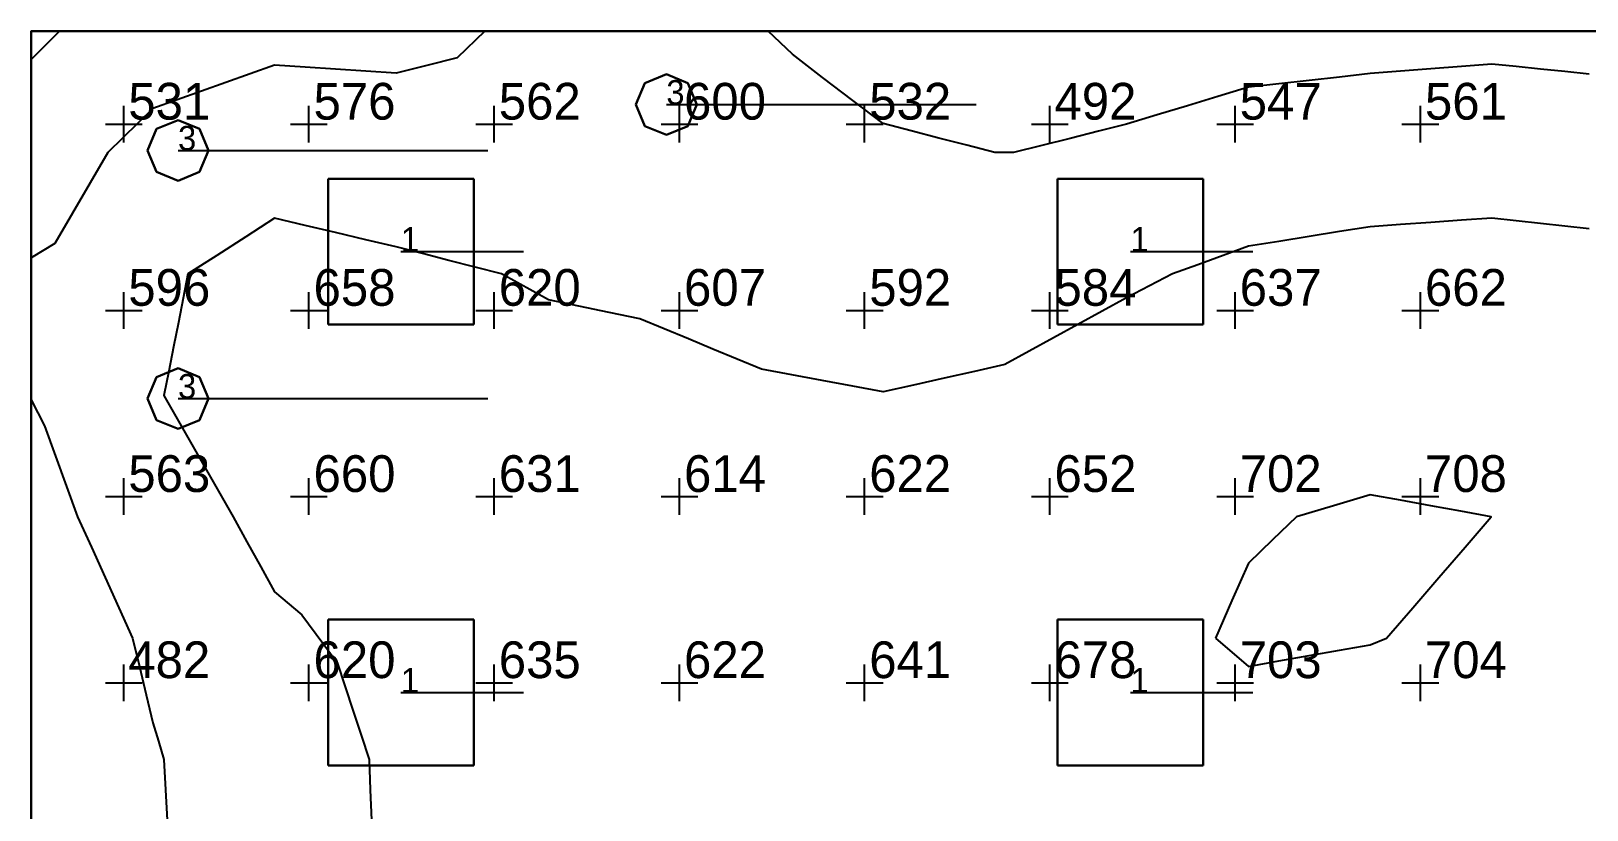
# Model space of a CAD drawing. Extents: x 0 to 48.5, y 0 to 23.7.
# Drawn here: x 0 to 6.35, y 19.62 to 22.8 of the extents above; entities that cross this region are included whole.
import ezdxf

# ---------------------------------------------------------------- set-up
doc = ezdxf.new("R2010")
doc.units = 0
doc.header["$MEASUREMENT"] = 0
for name, color, linetype in [('DLXISO', 7, 'Continuous'), ('DLXLUM', 2, 'Continuous'), ('DLXLUMEX', 2, 'Continuous'), ('DLXSCENE', 7, 'Continuous'), ('DLXVAL', 3, 'Continuous')]:
    doc.layers.add(name, color=color, linetype=linetype)

# ---------------------------------------------------------------- blocks, each defined once
blk = doc.blocks.new('*U214')
for p, q in [((0.2975, 0.2975), (-0.2975, 0.2975)), ((-0.2975, 0.2975), (-0.2975, -0.2975)), ((-0.2975, 0.2975), (-0.2975, -0.2975)), ((-0.2975, -0.2975), (-0.2975, 0.2975)), ((-0.2975, 0.2975), (-0.2975, 0.2975)), ((0.2975, 0.2975), (-0.2975, 0.2975)), ((-0.2975, 0.2975), (-0.2975, 0.2975)), ((-0.2975, 0.2975), (0.2975, 0.2975)), ((-0.2975, -0.2975), (-0.2975, 0.2975)), ((-0.2975, 0.2975), (0.2975, 0.2975)), ((0.2975, -0.2975), (0.2975, 0.2975)), ((0.2975, 0.2975), (0.2975, 0.2975)), ((0.2975, -0.2975), (0.2975, 0.2975)), ((0.2975, 0.2975), (0.2975, 0.2975)), ((0.2975, 0.2975), (0.2975, -0.2975)), ((0.2975, 0.2975), (0.2975, -0.2975)), ((-0.2975, -0.2975), (0.2975, -0.2975)), ((-0.2975, -0.2975), (-0.2975, -0.2975)), ((-0.2975, -0.2975), (0.2975, -0.2975)), ((0.2975, -0.2975), (-0.2975, -0.2975)), ((-0.2975, -0.2975), (-0.2975, -0.2975)), ((0.2975, -0.2975), (-0.2975, -0.2975)), ((0.2975, -0.2975), (0.2975, -0.2975)), ((0.2975, -0.2975), (0.2975, -0.2975))]:
    blk.add_line(p, q)
at = {"color": 1}
blk.add_line((0, 0), (0.5, 0), dxfattribs=at)
at = {"layer": 'DLXLUMEX', "color": 7}
blk.add_text('1', height=0.1, dxfattribs=at).set_placement((0, 0))
blk = doc.blocks.new('*U225')
for p, q in [((0.2975, 0.2975), (-0.2975, 0.2975)), ((-0.2975, 0.2975), (-0.2975, -0.2975)), ((-0.2975, 0.2975), (-0.2975, -0.2975)), ((-0.2975, -0.2975), (-0.2975, 0.2975)), ((-0.2975, 0.2975), (-0.2975, 0.2975)), ((0.2975, 0.2975), (-0.2975, 0.2975)), ((-0.2975, 0.2975), (-0.2975, 0.2975)), ((-0.2975, 0.2975), (0.2975, 0.2975)), ((-0.2975, -0.2975), (-0.2975, 0.2975)), ((-0.2975, 0.2975), (0.2975, 0.2975)), ((0.2975, -0.2975), (0.2975, 0.2975)), ((0.2975, 0.2975), (0.2975, 0.2975)), ((0.2975, -0.2975), (0.2975, 0.2975)), ((0.2975, 0.2975), (0.2975, 0.2975)), ((0.2975, 0.2975), (0.2975, -0.2975)), ((0.2975, 0.2975), (0.2975, -0.2975)), ((-0.2975, -0.2975), (0.2975, -0.2975)), ((-0.2975, -0.2975), (-0.2975, -0.2975)), ((-0.2975, -0.2975), (0.2975, -0.2975)), ((0.2975, -0.2975), (-0.2975, -0.2975)), ((-0.2975, -0.2975), (-0.2975, -0.2975)), ((0.2975, -0.2975), (-0.2975, -0.2975)), ((0.2975, -0.2975), (0.2975, -0.2975)), ((0.2975, -0.2975), (0.2975, -0.2975))]:
    blk.add_line(p, q)
at = {"color": 1}
blk.add_line((0, 0), (0.5, 0), dxfattribs=at)
at = {"layer": 'DLXLUMEX', "color": 7}
blk.add_text('1', height=0.1, dxfattribs=at).set_placement((0, 0))
blk = doc.blocks.new('*U236')
for p, q in [((0.2975, 0.2975), (-0.2975, 0.2975)), ((-0.2975, 0.2975), (-0.2975, -0.2975)), ((-0.2975, 0.2975), (-0.2975, -0.2975)), ((-0.2975, -0.2975), (-0.2975, 0.2975)), ((-0.2975, 0.2975), (-0.2975, 0.2975)), ((0.2975, 0.2975), (-0.2975, 0.2975)), ((-0.2975, 0.2975), (-0.2975, 0.2975)), ((-0.2975, 0.2975), (0.2975, 0.2975)), ((-0.2975, -0.2975), (-0.2975, 0.2975)), ((-0.2975, 0.2975), (0.2975, 0.2975)), ((0.2975, -0.2975), (0.2975, 0.2975)), ((0.2975, 0.2975), (0.2975, 0.2975)), ((0.2975, -0.2975), (0.2975, 0.2975)), ((0.2975, 0.2975), (0.2975, 0.2975)), ((0.2975, 0.2975), (0.2975, -0.2975)), ((0.2975, 0.2975), (0.2975, -0.2975)), ((-0.2975, -0.2975), (0.2975, -0.2975)), ((-0.2975, -0.2975), (-0.2975, -0.2975)), ((-0.2975, -0.2975), (0.2975, -0.2975)), ((0.2975, -0.2975), (-0.2975, -0.2975)), ((-0.2975, -0.2975), (-0.2975, -0.2975)), ((0.2975, -0.2975), (-0.2975, -0.2975)), ((0.2975, -0.2975), (0.2975, -0.2975)), ((0.2975, -0.2975), (0.2975, -0.2975))]:
    blk.add_line(p, q)
at = {"color": 1}
blk.add_line((0, 0), (0.5, 0), dxfattribs=at)
at = {"layer": 'DLXLUMEX', "color": 7}
blk.add_text('1', height=0.1, dxfattribs=at).set_placement((0, 0))
blk = doc.blocks.new('*U1')
for p, q in [((0.2975, 0.2975), (-0.2975, 0.2975)), ((-0.2975, 0.2975), (-0.2975, -0.2975)), ((-0.2975, 0.2975), (-0.2975, -0.2975)), ((-0.2975, -0.2975), (-0.2975, 0.2975)), ((-0.2975, 0.2975), (-0.2975, 0.2975)), ((0.2975, 0.2975), (-0.2975, 0.2975)), ((-0.2975, 0.2975), (-0.2975, 0.2975)), ((-0.2975, 0.2975), (0.2975, 0.2975)), ((-0.2975, -0.2975), (-0.2975, 0.2975)), ((-0.2975, 0.2975), (0.2975, 0.2975)), ((0.2975, -0.2975), (0.2975, 0.2975)), ((0.2975, 0.2975), (0.2975, 0.2975)), ((0.2975, -0.2975), (0.2975, 0.2975)), ((0.2975, 0.2975), (0.2975, 0.2975)), ((0.2975, 0.2975), (0.2975, -0.2975)), ((0.2975, 0.2975), (0.2975, -0.2975)), ((-0.2975, -0.2975), (0.2975, -0.2975)), ((-0.2975, -0.2975), (-0.2975, -0.2975)), ((-0.2975, -0.2975), (0.2975, -0.2975)), ((0.2975, -0.2975), (-0.2975, -0.2975)), ((-0.2975, -0.2975), (-0.2975, -0.2975)), ((0.2975, -0.2975), (-0.2975, -0.2975)), ((0.2975, -0.2975), (0.2975, -0.2975)), ((0.2975, -0.2975), (0.2975, -0.2975))]:
    blk.add_line(p, q)
at = {"color": 1}
blk.add_line((0, 0), (0.5, 0), dxfattribs=at)
at = {"layer": 'DLXLUMEX', "color": 7}
blk.add_text('1', height=0.1, dxfattribs=at).set_placement((0, 0))
blk = doc.blocks.new('*U100')
for p, q in [((-0.124, 0), (-0.0877, 0.0877)), ((-0.0877, 0.0877), (-0.124, 0)), ((-0.0877, 0.0877), (-0.124, 0)), ((-0.124, 0), (-0.0877, 0.0877)), ((-0.0877, 0.0877), (0, 0.124)), ((0, 0.124), (-0.0877, 0.0877)), ((0, 0.124), (-0.0877, 0.0877)), ((-0.0877, 0.0877), (0, 0.124)), ((-0.0877, 0.0877), (-0.0877, 0.0877)), ((-0.0877, 0.0877), (-0.0877, 0.0877)), ((0, 0.124), (0.0877, 0.0877)), ((0.0877, 0.0877), (0, 0.124)), ((0, 0.124), (0, 0.124)), ((0.0877, 0.0877), (0, 0.124)), ((0, 0.124), (0, 0.124)), ((0, 0.124), (0.0877, 0.0877)), ((0.0877, 0.0877), (0.124, 0)), ((0.124, 0), (0.0877, 0.0877)), ((0.0877, 0.0877), (0.0877, 0.0877)), ((0.124, 0), (0.0877, 0.0877)), ((0.0877, 0.0877), (0.0877, 0.0877)), ((0.0877, 0.0877), (0.124, 0)), ((-0.0877, -0.0877), (-0.124, 0)), ((-0.124, 0), (-0.0877, -0.0877)), ((-0.124, 0), (-0.124, 0)), ((-0.124, 0), (-0.0877, -0.0877)), ((-0.0877, -0.0877), (-0.124, 0)), ((-0.124, 0), (-0.124, 0)), ((0.124, 0), (0.0877, -0.0877)), ((0.0877, -0.0877), (0.124, 0)), ((0.0877, -0.0877), (0.124, 0)), ((0.124, 0), (0.0877, -0.0877)), ((0.124, 0), (0.124, 0)), ((0.124, 0), (0.124, 0)), ((0, -0.124), (-0.0877, -0.0877)), ((-0.0877, -0.0877), (0, -0.124)), ((-0.0877, -0.0877), (-0.0877, -0.0877)), ((-0.0877, -0.0877), (0, -0.124)), ((0, -0.124), (-0.0877, -0.0877)), ((-0.0877, -0.0877), (-0.0877, -0.0877)), ((0.0877, -0.0877), (0, -0.124)), ((0, -0.124), (0.0877, -0.0877)), ((0, -0.124), (0.0877, -0.0877)), ((0.0877, -0.0877), (0, -0.124)), ((0, -0.124), (0, -0.124)), ((0, -0.124), (0, -0.124)), ((0.0877, -0.0877), (0.0877, -0.0877)), ((0.0877, -0.0877), (0.0877, -0.0877))]:
    blk.add_line(p, q)
at = {"color": 1}
blk.add_line((0, 0), (1.265, 0), dxfattribs=at)
at = {"layer": 'DLXLUMEX', "color": 7}
blk.add_text('3', height=0.1, dxfattribs=at).set_placement((0, 0))
blk = doc.blocks.new('*U112')
for p, q in [((-0.124, 0), (-0.0877, 0.0877)), ((-0.0877, 0.0877), (-0.124, 0)), ((-0.0877, 0.0877), (-0.124, 0)), ((-0.124, 0), (-0.0877, 0.0877)), ((-0.0877, 0.0877), (0, 0.124)), ((0, 0.124), (-0.0877, 0.0877)), ((0, 0.124), (-0.0877, 0.0877)), ((-0.0877, 0.0877), (0, 0.124)), ((-0.0877, 0.0877), (-0.0877, 0.0877)), ((-0.0877, 0.0877), (-0.0877, 0.0877)), ((0, 0.124), (0.0877, 0.0877)), ((0.0877, 0.0877), (0, 0.124)), ((0, 0.124), (0, 0.124)), ((0.0877, 0.0877), (0, 0.124)), ((0, 0.124), (0, 0.124)), ((0, 0.124), (0.0877, 0.0877)), ((0.0877, 0.0877), (0.124, 0)), ((0.124, 0), (0.0877, 0.0877)), ((0.0877, 0.0877), (0.0877, 0.0877)), ((0.124, 0), (0.0877, 0.0877)), ((0.0877, 0.0877), (0.0877, 0.0877)), ((0.0877, 0.0877), (0.124, 0)), ((-0.0877, -0.0877), (-0.124, 0)), ((-0.124, 0), (-0.0877, -0.0877)), ((-0.124, 0), (-0.124, 0)), ((-0.124, 0), (-0.0877, -0.0877)), ((-0.0877, -0.0877), (-0.124, 0)), ((-0.124, 0), (-0.124, 0)), ((0.124, 0), (0.0877, -0.0877)), ((0.0877, -0.0877), (0.124, 0)), ((0.0877, -0.0877), (0.124, 0)), ((0.124, 0), (0.0877, -0.0877)), ((0.124, 0), (0.124, 0)), ((0.124, 0), (0.124, 0)), ((0, -0.124), (-0.0877, -0.0877)), ((-0.0877, -0.0877), (0, -0.124)), ((-0.0877, -0.0877), (-0.0877, -0.0877)), ((-0.0877, -0.0877), (0, -0.124)), ((0, -0.124), (-0.0877, -0.0877)), ((-0.0877, -0.0877), (-0.0877, -0.0877)), ((0.0877, -0.0877), (0, -0.124)), ((0, -0.124), (0.0877, -0.0877)), ((0, -0.124), (0.0877, -0.0877)), ((0.0877, -0.0877), (0, -0.124)), ((0, -0.124), (0, -0.124)), ((0, -0.124), (0, -0.124)), ((0.0877, -0.0877), (0.0877, -0.0877)), ((0.0877, -0.0877), (0.0877, -0.0877))]:
    blk.add_line(p, q)
at = {"color": 1}
blk.add_line((0, 0), (1.265, 0), dxfattribs=at)
at = {"layer": 'DLXLUMEX', "color": 7}
blk.add_text('3', height=0.1, dxfattribs=at).set_placement((0, 0))
blk = doc.blocks.new('*U123')
for p, q in [((-0.124, 0), (-0.0877, 0.0877)), ((-0.0877, 0.0877), (-0.124, 0)), ((-0.0877, 0.0877), (-0.124, 0)), ((-0.124, 0), (-0.0877, 0.0877)), ((-0.0877, 0.0877), (0, 0.124)), ((0, 0.124), (-0.0877, 0.0877)), ((0, 0.124), (-0.0877, 0.0877)), ((-0.0877, 0.0877), (0, 0.124)), ((-0.0877, 0.0877), (-0.0877, 0.0877)), ((-0.0877, 0.0877), (-0.0877, 0.0877)), ((0, 0.124), (0.0877, 0.0877)), ((0.0877, 0.0877), (0, 0.124)), ((0, 0.124), (0, 0.124)), ((0.0877, 0.0877), (0, 0.124)), ((0, 0.124), (0, 0.124)), ((0, 0.124), (0.0877, 0.0877)), ((0.0877, 0.0877), (0.124, 0)), ((0.124, 0), (0.0877, 0.0877)), ((0.0877, 0.0877), (0.0877, 0.0877)), ((0.124, 0), (0.0877, 0.0877)), ((0.0877, 0.0877), (0.0877, 0.0877)), ((0.0877, 0.0877), (0.124, 0)), ((-0.0877, -0.0877), (-0.124, 0)), ((-0.124, 0), (-0.0877, -0.0877)), ((-0.124, 0), (-0.124, 0)), ((-0.124, 0), (-0.0877, -0.0877)), ((-0.0877, -0.0877), (-0.124, 0)), ((-0.124, 0), (-0.124, 0)), ((0.124, 0), (0.0877, -0.0877)), ((0.0877, -0.0877), (0.124, 0)), ((0.0877, -0.0877), (0.124, 0)), ((0.124, 0), (0.0877, -0.0877)), ((0.124, 0), (0.124, 0)), ((0.124, 0), (0.124, 0)), ((0, -0.124), (-0.0877, -0.0877)), ((-0.0877, -0.0877), (0, -0.124)), ((-0.0877, -0.0877), (-0.0877, -0.0877)), ((-0.0877, -0.0877), (0, -0.124)), ((0, -0.124), (-0.0877, -0.0877)), ((-0.0877, -0.0877), (-0.0877, -0.0877)), ((0.0877, -0.0877), (0, -0.124)), ((0, -0.124), (0.0877, -0.0877)), ((0, -0.124), (0.0877, -0.0877)), ((0.0877, -0.0877), (0, -0.124)), ((0, -0.124), (0, -0.124)), ((0, -0.124), (0, -0.124)), ((0.0877, -0.0877), (0.0877, -0.0877)), ((0.0877, -0.0877), (0.0877, -0.0877))]:
    blk.add_line(p, q)
at = {"color": 1}
blk.add_line((0, 0), (1.265, 0), dxfattribs=at)
at = {"layer": 'DLXLUMEX', "color": 7}
blk.add_text('3', height=0.1, dxfattribs=at).set_placement((0, 0))
blk = doc.blocks.new('*U146')
for p, q in [((0, 22.8), (26.4, 22.8)), ((26.4, 22.8), (0, 22.8)), ((0, 22.8), (0, 22.8)), ((0, 22.8), (0, 22.8)), ((0, 22.8), (0, 0)), ((0, 0), (0, 22.8))]:
    blk.add_line(p, q)
blk = doc.blocks.new('*U147')
for p, q in [((0, 22.8), (26.4, 22.8)), ((0, 0), (0, 22.8))]:
    blk.add_line(p, q)
blk = doc.blocks.new('*U148')
for p, q in [((26.4, 22.8), (0, 22.8)), ((0, 22.8), (0, 0))]:
    blk.add_line(p, q)
blk = doc.blocks.new('*U159')
for p, q in [((1.4013, 22.8), (4.4013, 22.8)), ((4.4013, 22.8), (1.4013, 22.8)), ((1.4013, 22.8), (1.4013, 22.8)), ((4.4013, 22.8), (4.4013, 22.8)), ((0, 20.2), (0, 22.4)), ((0, 22.4), (0, 22.4)), ((0, 22.4), (0, 20.2)), ((0, 20.2), (0, 20.2))]:
    blk.add_line(p, q)
blk = doc.blocks.new('*U162')
at = {"color": 1}
for points in [[(6.3684, 22.8, 0.7), (6.2526, 22.8, 0.7), (6.1369, 22.8, 0.7), (6.0211, 22.8, 0.7), (5.9053, 22.8, 0.7), (5.7895, 22.8, 0.7), (5.6737, 22.8, 0.7), (5.5579, 22.8, 0.7), (5.4421, 22.8, 0.7), (5.3263, 22.8, 0.7), (5.2105, 22.8, 0.7), (5.0947, 22.8, 0.7), (4.979, 22.8, 0.7), (4.8632, 22.8, 0.7), (4.7474, 22.8, 0.7), (4.6316, 22.8, 0.7), (4.5158, 22.8, 0.7), (4.4, 22.8, 0.7), (4.2842, 22.8, 0.7), (4.1684, 22.8, 0.7), (4.0526, 22.8, 0.7), (3.9369, 22.8, 0.7), (3.8211, 22.8, 0.7), (3.7053, 22.8, 0.7), (3.5895, 22.8, 0.7), (3.4737, 22.8, 0.7), (3.3579, 22.8, 0.7), (3.2421, 22.8, 0.7), (3.1263, 22.8, 0.7), (3.0105, 22.8, 0.7), (2.8947, 22.8, 0.7), (2.779, 22.8, 0.7), (2.6632, 22.8, 0.7), (2.5474, 22.8, 0.7), (2.4316, 22.8, 0.7), (2.3158, 22.8, 0.7), (2.2, 22.8, 0.7), (2.0842, 22.8, 0.7), (1.9684, 22.8, 0.7), (1.8526, 22.8, 0.7), (1.7369, 22.8, 0.7), (1.6211, 22.8, 0.7), (1.5053, 22.8, 0.7), (1.3895, 22.8, 0.7), (1.2737, 22.8, 0.7), (1.1579, 22.8, 0.7), (1.0421, 22.8, 0.7), (0.9263, 22.8, 0.7), (0.8105, 22.8, 0.7), (0.6947, 22.8, 0.7), (0.579, 22.8, 0.7), (0.4632, 22.8, 0.7), (0.3474, 22.8, 0.7), (0.2316, 22.8, 0.7), (0.1158, 22.8, 0.7), (0, 22.8, 0.7), (0, 22.6842, 0.7), (0, 22.5685, 0.7), (0, 22.4528, 0.7), (0, 22.337, 0.7), (0, 22.2213, 0.7), (0, 22.1056, 0.7), (0, 21.9898, 0.7), (0, 21.8741, 0.7), (0, 21.7584, 0.7), (0, 21.6426, 0.7), (0, 21.5269, 0.7), (0, 21.4111, 0.7), (0, 21.2954, 0.7), (0, 21.1797, 0.7), (0, 21.0639, 0.7), (0, 20.9482, 0.7), (0, 20.8325, 0.7), (0, 20.7167, 0.7), (0, 20.601, 0.7), (0, 20.4853, 0.7), (0, 20.3695, 0.7), (0, 20.2538, 0.7), (0, 20.138, 0.7), (0, 20.0223, 0.7), (0, 19.9066, 0.7), (0, 19.7908, 0.7), (0, 19.6751, 0.7), (0, 19.5594, 0.7)], [(0, 19.5594, 0.7), (0, 19.6751, 0.7), (0, 19.7908, 0.7), (0, 19.9066, 0.7), (0, 20.0223, 0.7), (0, 20.138, 0.7), (0, 20.2538, 0.7), (0, 20.3695, 0.7), (0, 20.4853, 0.7), (0, 20.601, 0.7), (0, 20.7167, 0.7), (0, 20.8325, 0.7), (0, 20.9482, 0.7), (0, 21.0639, 0.7), (0, 21.1797, 0.7), (0, 21.2954, 0.7), (0, 21.4111, 0.7), (0, 21.5269, 0.7), (0, 21.6426, 0.7), (0, 21.7584, 0.7), (0, 21.8741, 0.7), (0, 21.9898, 0.7), (0, 22.1056, 0.7), (0, 22.2213, 0.7), (0, 22.337, 0.7), (0, 22.4528, 0.7), (0, 22.5685, 0.7), (0, 22.6842, 0.7), (0.1158, 22.8, 0.7), (0.2316, 22.8, 0.7), (0.3474, 22.8, 0.7), (0.4632, 22.8, 0.7), (0.579, 22.8, 0.7), (0.6947, 22.8, 0.7), (0.8105, 22.8, 0.7), (0.9263, 22.8, 0.7), (1.0421, 22.8, 0.7), (1.1579, 22.8, 0.7), (1.2737, 22.8, 0.7), (1.3895, 22.8, 0.7), (1.5053, 22.8, 0.7), (1.6211, 22.8, 0.7), (1.7369, 22.8, 0.7), (1.8526, 22.8, 0.7), (1.9684, 22.8, 0.7), (2.0842, 22.8, 0.7), (2.2, 22.8, 0.7), (2.3158, 22.8, 0.7), (2.4316, 22.8, 0.7), (2.5474, 22.8, 0.7), (2.6632, 22.8, 0.7), (2.779, 22.8, 0.7), (2.8947, 22.8, 0.7), (3.0105, 22.8, 0.7), (3.1263, 22.8, 0.7), (3.2421, 22.8, 0.7), (3.3579, 22.8, 0.7), (3.4737, 22.8, 0.7), (3.5895, 22.8, 0.7), (3.7053, 22.8, 0.7), (3.8211, 22.8, 0.7), (3.9369, 22.8, 0.7), (4.0526, 22.8, 0.7), (4.1684, 22.8, 0.7), (4.2842, 22.8, 0.7), (4.4, 22.8, 0.7), (4.5158, 22.8, 0.7), (4.6316, 22.8, 0.7), (4.7474, 22.8, 0.7), (4.8632, 22.8, 0.7), (4.979, 22.8, 0.7), (5.0947, 22.8, 0.7), (5.2105, 22.8, 0.7), (5.3263, 22.8, 0.7), (5.4421, 22.8, 0.7), (5.5579, 22.8, 0.7), (5.6737, 22.8, 0.7), (5.7895, 22.8, 0.7), (5.9053, 22.8, 0.7), (6.0211, 22.8, 0.7), (6.1369, 22.8, 0.7), (6.2526, 22.8, 0.7), (6.3684, 22.8, 0.7)]]:
    blk.add_polyline3d(points, dxfattribs=at)
at = {"color": 3}
blk.add_polyline3d([(6.3684, 22.8, 0.7), (6.2526, 22.8, 0.7), (6.1369, 22.8, 0.7), (6.0211, 22.8, 0.7), (5.9053, 22.8, 0.7), (5.7895, 22.8, 0.7), (5.6737, 22.8, 0.7), (5.5579, 22.8, 0.7), (5.4421, 22.8, 0.7), (5.3263, 22.8, 0.7), (5.2105, 22.8, 0.7), (5.0947, 22.8, 0.7), (4.979, 22.8, 0.7), (4.8632, 22.8, 0.7), (4.7474, 22.8, 0.7), (4.6316, 22.8, 0.7), (4.5158, 22.8, 0.7), (4.4, 22.8, 0.7), (4.2842, 22.8, 0.7), (4.1684, 22.8, 0.7), (4.0526, 22.8, 0.7), (3.9369, 22.8, 0.7), (3.8211, 22.8, 0.7), (3.7053, 22.8, 0.7), (3.5895, 22.8, 0.7), (3.4737, 22.8, 0.7), (3.3579, 22.8, 0.7), (3.2421, 22.8, 0.7), (3.1263, 22.8, 0.7), (3.0105, 22.8, 0.7), (2.8947, 22.8, 0.7), (2.779, 22.8, 0.7), (2.6632, 22.8, 0.7), (2.5474, 22.8, 0.7), (2.4316, 22.8, 0.7), (2.3158, 22.8, 0.7), (2.2, 22.8, 0.7), (2.0842, 22.8, 0.7), (1.9684, 22.8, 0.7), (1.8526, 22.8, 0.7), (1.7369, 22.8, 0.7), (1.6211, 22.8, 0.7), (1.5053, 22.8, 0.7), (1.3895, 22.8, 0.7), (1.2737, 22.8, 0.7), (1.1579, 22.8, 0.7), (1.0421, 22.8, 0.7), (0.9263, 22.8, 0.7), (0.8105, 22.8, 0.7), (0.6947, 22.8, 0.7), (0.579, 22.8, 0.7), (0.4632, 22.8, 0.7), (0.3474, 22.8, 0.7), (0.2316, 22.8, 0.7), (0.1158, 22.8, 0.7), (0, 22.6842, 0.7), (0, 22.5685, 0.7), (0, 22.4528, 0.7), (0, 22.337, 0.7), (0, 22.2213, 0.7), (0, 22.1056, 0.7), (0, 21.9898, 0.7), (0, 21.8741, 0.7), (0, 21.7584, 0.7), (0, 21.6426, 0.7), (0, 21.5269, 0.7), (0, 21.4111, 0.7), (0, 21.2954, 0.7), (0, 21.1797, 0.7), (0, 21.0639, 0.7), (0, 20.9482, 0.7), (0, 20.8325, 0.7), (0, 20.7167, 0.7), (0, 20.601, 0.7), (0, 20.4853, 0.7), (0, 20.3695, 0.7), (0, 20.2538, 0.7), (0, 20.138, 0.7), (0, 20.0223, 0.7), (0, 19.974, 0.7), (0, 19.858, 0.7), (0, 19.6751, 0.7), (0, 19.5594, 0.7)], dxfattribs=at)
at = {"color": 6}
for points in [[(0, 21.2954, 0.7), (0.0545, 21.1891, 0.7), (0.0997, 21.0652, 0.7), (0.1448, 20.9413, 0.7), (0.19, 20.8174, 0.7), (0.2461, 20.6935, 0.7), (0.3022, 20.5695, 0.7), (0.3583, 20.4456, 0.7), (0.4144, 20.3217, 0.7), (0.442, 20.2063, 0.7), (0.4696, 20.091, 0.7), (0.4971, 19.9756, 0.7), (0.5197, 19.9008, 0.7), (0.5423, 19.8261, 0.7), (0.549, 19.7022, 0.7), (0.5558, 19.5782, 0.7)], [(6.3634, 22.6246, 0.7), (6.264, 22.6349, 0.7), (6.1646, 22.6451, 0.7), (6.0651, 22.6553, 0.7), (5.9657, 22.6655, 0.7), (5.8414, 22.6557, 0.7), (5.7171, 22.646, 0.7), (5.5929, 22.6362, 0.7), (5.4686, 22.6264, 0.7), (5.3443, 22.6125, 0.7), (5.22, 22.5985, 0.7), (5.0957, 22.5846, 0.7), (4.9714, 22.5706, 0.7), (4.8471, 22.533, 0.7), (4.7229, 22.4953, 0.7), (4.5986, 22.4577, 0.7), (4.4743, 22.4201, 0.7), (4.3589, 22.3911, 0.7), (4.2435, 22.3622, 0.7), (4.128, 22.3333, 0.7), (4.0126, 22.3043, 0.7), (3.9356, 22.3043, 0.7), (3.8217, 22.3339, 0.7), (3.7078, 22.3635, 0.7), (3.5939, 22.3931, 0.7), (3.48, 22.4226, 0.7), (3.3564, 22.517, 0.7), (3.2327, 22.6113, 0.7), (3.1091, 22.7056, 0.7), (3.0105, 22.8, 0.7), (2.8947, 22.8, 0.7), (2.779, 22.8, 0.7), (2.6632, 22.8, 0.7), (2.5474, 22.8, 0.7), (2.4316, 22.8, 0.7), (2.3158, 22.8, 0.7), (2.2, 22.8, 0.7), (2.0842, 22.8, 0.7), (1.9684, 22.8, 0.7), (1.8526, 22.8, 0.7), (1.74, 22.6906, 0.7), (1.6157, 22.6594, 0.7), (1.4914, 22.6282, 0.7), (1.3671, 22.6365, 0.7), (1.2429, 22.6448, 0.7), (1.1186, 22.6532, 0.7), (0.9943, 22.6615, 0.7), (0.8949, 22.626, 0.7), (0.7954, 22.5905, 0.7), (0.696, 22.5551, 0.7), (0.5966, 22.5196, 0.7), (0.4971, 22.4841, 0.7), (0.314, 22.3043, 0.7), (0.2415, 22.1804, 0.7), (0.169, 22.0565, 0.7), (0.0965, 21.9326, 0.7), (0, 21.8741, 0.7), (0, 21.7584, 0.7), (0, 21.6426, 0.7), (0, 21.5269, 0.7), (0, 21.4111, 0.7), (0, 21.2954, 0.7)]]:
    blk.add_polyline3d(points, dxfattribs=at)
at = {"color": 4}
blk.add_polyline3d([(6.3634, 21.9929, 0.7), (6.264, 22.0039, 0.7), (6.1646, 22.0148, 0.7), (6.0651, 22.0257, 0.7), (5.9657, 22.0366, 0.7), (5.8414, 22.0278, 0.7), (5.7171, 22.019, 0.7), (5.5929, 22.0102, 0.7), (5.4686, 22.0014, 0.7), (5.3443, 21.9815, 0.7), (5.22, 21.9616, 0.7), (5.0957, 21.9417, 0.7), (4.9714, 21.9218, 0.7), (4.868, 21.8841, 0.7), (4.7647, 21.8464, 0.7), (4.6613, 21.8087, 0.7), (4.4743, 21.7116, 0.7), (4.3749, 21.657, 0.7), (4.2754, 21.6024, 0.7), (4.176, 21.5478, 0.7), (4.0766, 21.4932, 0.7), (3.9771, 21.4387, 0.7), (3.8529, 21.4107, 0.7), (3.7286, 21.3828, 0.7), (3.6043, 21.3549, 0.7), (3.48, 21.327, 0.7), (3.3557, 21.3502, 0.7), (3.2314, 21.3735, 0.7), (3.1071, 21.3968, 0.7), (2.9829, 21.42, 0.7), (2.8834, 21.4611, 0.7), (2.784, 21.5022, 0.7), (2.6846, 21.5433, 0.7), (2.5851, 21.5843, 0.7), (2.4857, 21.6254, 0.7), (2.3614, 21.6515, 0.7), (2.2371, 21.6776, 0.7), (2.1129, 21.7037, 0.7), (1.9207, 21.8087, 0.7), (1.8134, 21.8364, 0.7), (1.7061, 21.8641, 0.7), (1.5987, 21.8918, 0.7), (1.4914, 21.9196, 0.7), (1.3671, 21.9486, 0.7), (1.2429, 21.9777, 0.7), (1.1186, 22.0068, 0.7), (0.9943, 22.0358, 0.7), (0.8763, 21.9601, 0.7), (0.7584, 21.8844, 0.7), (0.6404, 21.8087, 0.7), (0.6208, 21.7095, 0.7), (0.6013, 21.6104, 0.7), (0.5817, 21.5113, 0.7), (0.5621, 21.4122, 0.7), (0.5426, 21.313, 0.7), (0.6131, 21.1891, 0.7), (0.6837, 21.0652, 0.7), (0.7542, 20.9413, 0.7), (0.8248, 20.8174, 0.7), (0.8813, 20.7154, 0.7), (0.9378, 20.6134, 0.7), (0.9943, 20.5115, 0.7), (1.1062, 20.4166, 0.7), (1.2505, 20.2226, 0.7), (1.283, 20.1235, 0.7), (1.3155, 20.0243, 0.7), (1.348, 19.9252, 0.7), (1.3805, 19.8261, 0.7), (1.3853, 19.7022, 0.7), (1.3902, 19.5782, 0.7)], dxfattribs=at)
at = {"color": 9}
blk.add_polyline3d([(4.8377, 20.3217, 0.7), (4.9714, 20.2066, 0.7), (5.0957, 20.2287, 0.7), (5.22, 20.2508, 0.7), (5.3443, 20.2729, 0.7), (5.4686, 20.2951, 0.7), (5.5357, 20.3217, 0.7), (5.6426, 20.4456, 0.7), (5.7495, 20.5695, 0.7), (5.8565, 20.6935, 0.7), (5.9634, 20.8174, 0.7), (5.8397, 20.8399, 0.7), (5.716, 20.8624, 0.7), (5.5923, 20.8849, 0.7), (5.4686, 20.9074, 0.7), (5.3185, 20.8624, 0.7), (5.1685, 20.8174, 0.7), (5.0699, 20.7228, 0.7), (4.9714, 20.6282, 0.7), (4.9046, 20.475, 0.7), (4.8377, 20.3217, 0.7)], dxfattribs=at)
blk = doc.blocks.new('*U163')
for p, q in [((0.3783, 22.345, 0.7), (0.3783, 22.495, 0.7)), ((1.1348, 22.345, 0.7), (1.1348, 22.495, 0.7)), ((1.8913, 22.345, 0.7), (1.8913, 22.495, 0.7)), ((2.6478, 22.345, 0.7), (2.6478, 22.495, 0.7)), ((3.4043, 22.345, 0.7), (3.4043, 22.495, 0.7)), ((4.1609, 22.345, 0.7), (4.1609, 22.495, 0.7)), ((4.9174, 22.345, 0.7), (4.9174, 22.495, 0.7)), ((5.6739, 22.345, 0.7), (5.6739, 22.495, 0.7)), ((0.3033, 22.42, 0.7), (0.4533, 22.42, 0.7)), ((1.0598, 22.42, 0.7), (1.2098, 22.42, 0.7)), ((1.8163, 22.42, 0.7), (1.9663, 22.42, 0.7)), ((2.5728, 22.42, 0.7), (2.7228, 22.42, 0.7)), ((3.3293, 22.42, 0.7), (3.4793, 22.42, 0.7)), ((4.0859, 22.42, 0.7), (4.2359, 22.42, 0.7)), ((4.8424, 22.42, 0.7), (4.9924, 22.42, 0.7)), ((5.5989, 22.42, 0.7), (5.7489, 22.42, 0.7)), ((0.3783, 21.585, 0.7), (0.3783, 21.735, 0.7)), ((1.1348, 21.585, 0.7), (1.1348, 21.735, 0.7)), ((1.8913, 21.585, 0.7), (1.8913, 21.735, 0.7)), ((2.6478, 21.585, 0.7), (2.6478, 21.735, 0.7)), ((3.4043, 21.585, 0.7), (3.4043, 21.735, 0.7)), ((4.1609, 21.585, 0.7), (4.1609, 21.735, 0.7)), ((4.9174, 21.585, 0.7), (4.9174, 21.735, 0.7)), ((5.6739, 21.585, 0.7), (5.6739, 21.735, 0.7)), ((0.3033, 21.66, 0.7), (0.4533, 21.66, 0.7)), ((1.0598, 21.66, 0.7), (1.2098, 21.66, 0.7)), ((1.8163, 21.66, 0.7), (1.9663, 21.66, 0.7)), ((2.5728, 21.66, 0.7), (2.7228, 21.66, 0.7)), ((3.3293, 21.66, 0.7), (3.4793, 21.66, 0.7)), ((4.0859, 21.66, 0.7), (4.2359, 21.66, 0.7)), ((4.8424, 21.66, 0.7), (4.9924, 21.66, 0.7)), ((5.5989, 21.66, 0.7), (5.7489, 21.66, 0.7)), ((0.3783, 20.825, 0.7), (0.3783, 20.975, 0.7)), ((1.1348, 20.825, 0.7), (1.1348, 20.975, 0.7)), ((1.8913, 20.825, 0.7), (1.8913, 20.975, 0.7)), ((2.6478, 20.825, 0.7), (2.6478, 20.975, 0.7)), ((3.4043, 20.825, 0.7), (3.4043, 20.975, 0.7)), ((4.1609, 20.825, 0.7), (4.1609, 20.975, 0.7)), ((4.9174, 20.825, 0.7), (4.9174, 20.975, 0.7)), ((5.6739, 20.825, 0.7), (5.6739, 20.975, 0.7)), ((0.3033, 20.9, 0.7), (0.4533, 20.9, 0.7)), ((1.0598, 20.9, 0.7), (1.2098, 20.9, 0.7)), ((1.8163, 20.9, 0.7), (1.9663, 20.9, 0.7)), ((2.5728, 20.9, 0.7), (2.7228, 20.9, 0.7)), ((3.3293, 20.9, 0.7), (3.4793, 20.9, 0.7)), ((4.0859, 20.9, 0.7), (4.2359, 20.9, 0.7)), ((4.8424, 20.9, 0.7), (4.9924, 20.9, 0.7)), ((5.5989, 20.9, 0.7), (5.7489, 20.9, 0.7)), ((0.3783, 20.065, 0.7), (0.3783, 20.215, 0.7)), ((1.1348, 20.065, 0.7), (1.1348, 20.215, 0.7)), ((1.8913, 20.065, 0.7), (1.8913, 20.215, 0.7)), ((2.6478, 20.065, 0.7), (2.6478, 20.215, 0.7)), ((3.4043, 20.065, 0.7), (3.4043, 20.215, 0.7)), ((4.1609, 20.065, 0.7), (4.1609, 20.215, 0.7)), ((4.9174, 20.065, 0.7), (4.9174, 20.215, 0.7)), ((5.6739, 20.065, 0.7), (5.6739, 20.215, 0.7)), ((0.3033, 20.14, 0.7), (0.4533, 20.14, 0.7)), ((1.0598, 20.14, 0.7), (1.2098, 20.14, 0.7)), ((1.8163, 20.14, 0.7), (1.9663, 20.14, 0.7)), ((2.5728, 20.14, 0.7), (2.7228, 20.14, 0.7)), ((3.3293, 20.14, 0.7), (3.4793, 20.14, 0.7)), ((4.0859, 20.14, 0.7), (4.2359, 20.14, 0.7)), ((4.8424, 20.14, 0.7), (4.9924, 20.14, 0.7)), ((5.5989, 20.14, 0.7), (5.7489, 20.14, 0.7))]:
    blk.add_line(p, q)
at = {"layer": 'DLXVAL'}
for s, p in [('531', (0.397, 22.4387, 0.7)), ('576', (1.1535, 22.4387, 0.7)), ('562', (1.9101, 22.4387, 0.7)), ('600', (2.6666, 22.4387, 0.7)), ('532', (3.4231, 22.4387, 0.7)), ('492', (4.1796, 22.4387, 0.7)), ('547', (4.9361, 22.4387, 0.7)), ('561', (5.6927, 22.4387, 0.7)), ('596', (0.397, 21.6787, 0.7)), ('658', (1.1535, 21.6787, 0.7)), ('620', (1.9101, 21.6787, 0.7)), ('607', (2.6666, 21.6787, 0.7)), ('592', (3.4231, 21.6787, 0.7)), ('584', (4.1796, 21.6787, 0.7)), ('637', (4.9361, 21.6787, 0.7)), ('662', (5.6927, 21.6787, 0.7)), ('563', (0.397, 20.9187, 0.7)), ('660', (1.1535, 20.9187, 0.7)), ('631', (1.9101, 20.9187, 0.7)), ('614', (2.6666, 20.9187, 0.7)), ('622', (3.4231, 20.9187, 0.7)), ('652', (4.1796, 20.9187, 0.7)), ('702', (4.9361, 20.9187, 0.7)), ('708', (5.6927, 20.9187, 0.7)), ('482', (0.397, 20.1587, 0.7)), ('620', (1.1535, 20.1587, 0.7)), ('635', (1.9101, 20.1587, 0.7)), ('622', (2.6666, 20.1587, 0.7)), ('641', (3.4231, 20.1587, 0.7)), ('678', (4.1796, 20.1587, 0.7)), ('703', (4.9361, 20.1587, 0.7)), ('704', (5.6927, 20.1587, 0.7))]:
    blk.add_text(s, height=0.15, dxfattribs=at).set_placement(p)

msp = doc.modelspace()

# ---------------------------------------------------------------- block references
at = {"layer": 'DLXISO'}
msp.add_blockref('*U162', (0, 0), dxfattribs=at)
at = {"layer": 'DLXLUM'}
for name, p in [('*U112', (2.5944, 22.5)), ('*U100', (0.6, 22.3131)), ('*U236', (1.5103, 21.9)), ('*U1', (4.4897, 21.9)), ('*U123', (0.6, 21.3)), ('*U214', (1.5103, 20.1)), ('*U225', (4.4897, 20.1))]:
    msp.add_blockref(name, p, dxfattribs=at)
at = {"layer": 'DLXSCENE'}
for name in ['*U146', '*U147', '*U148', '*U159']:
    msp.add_blockref(name, (0, 0), dxfattribs=at)
at = {"layer": 'DLXVAL'}
msp.add_blockref('*U163', (0, 0), dxfattribs=at)

doc.saveas('drawing.dxf')
